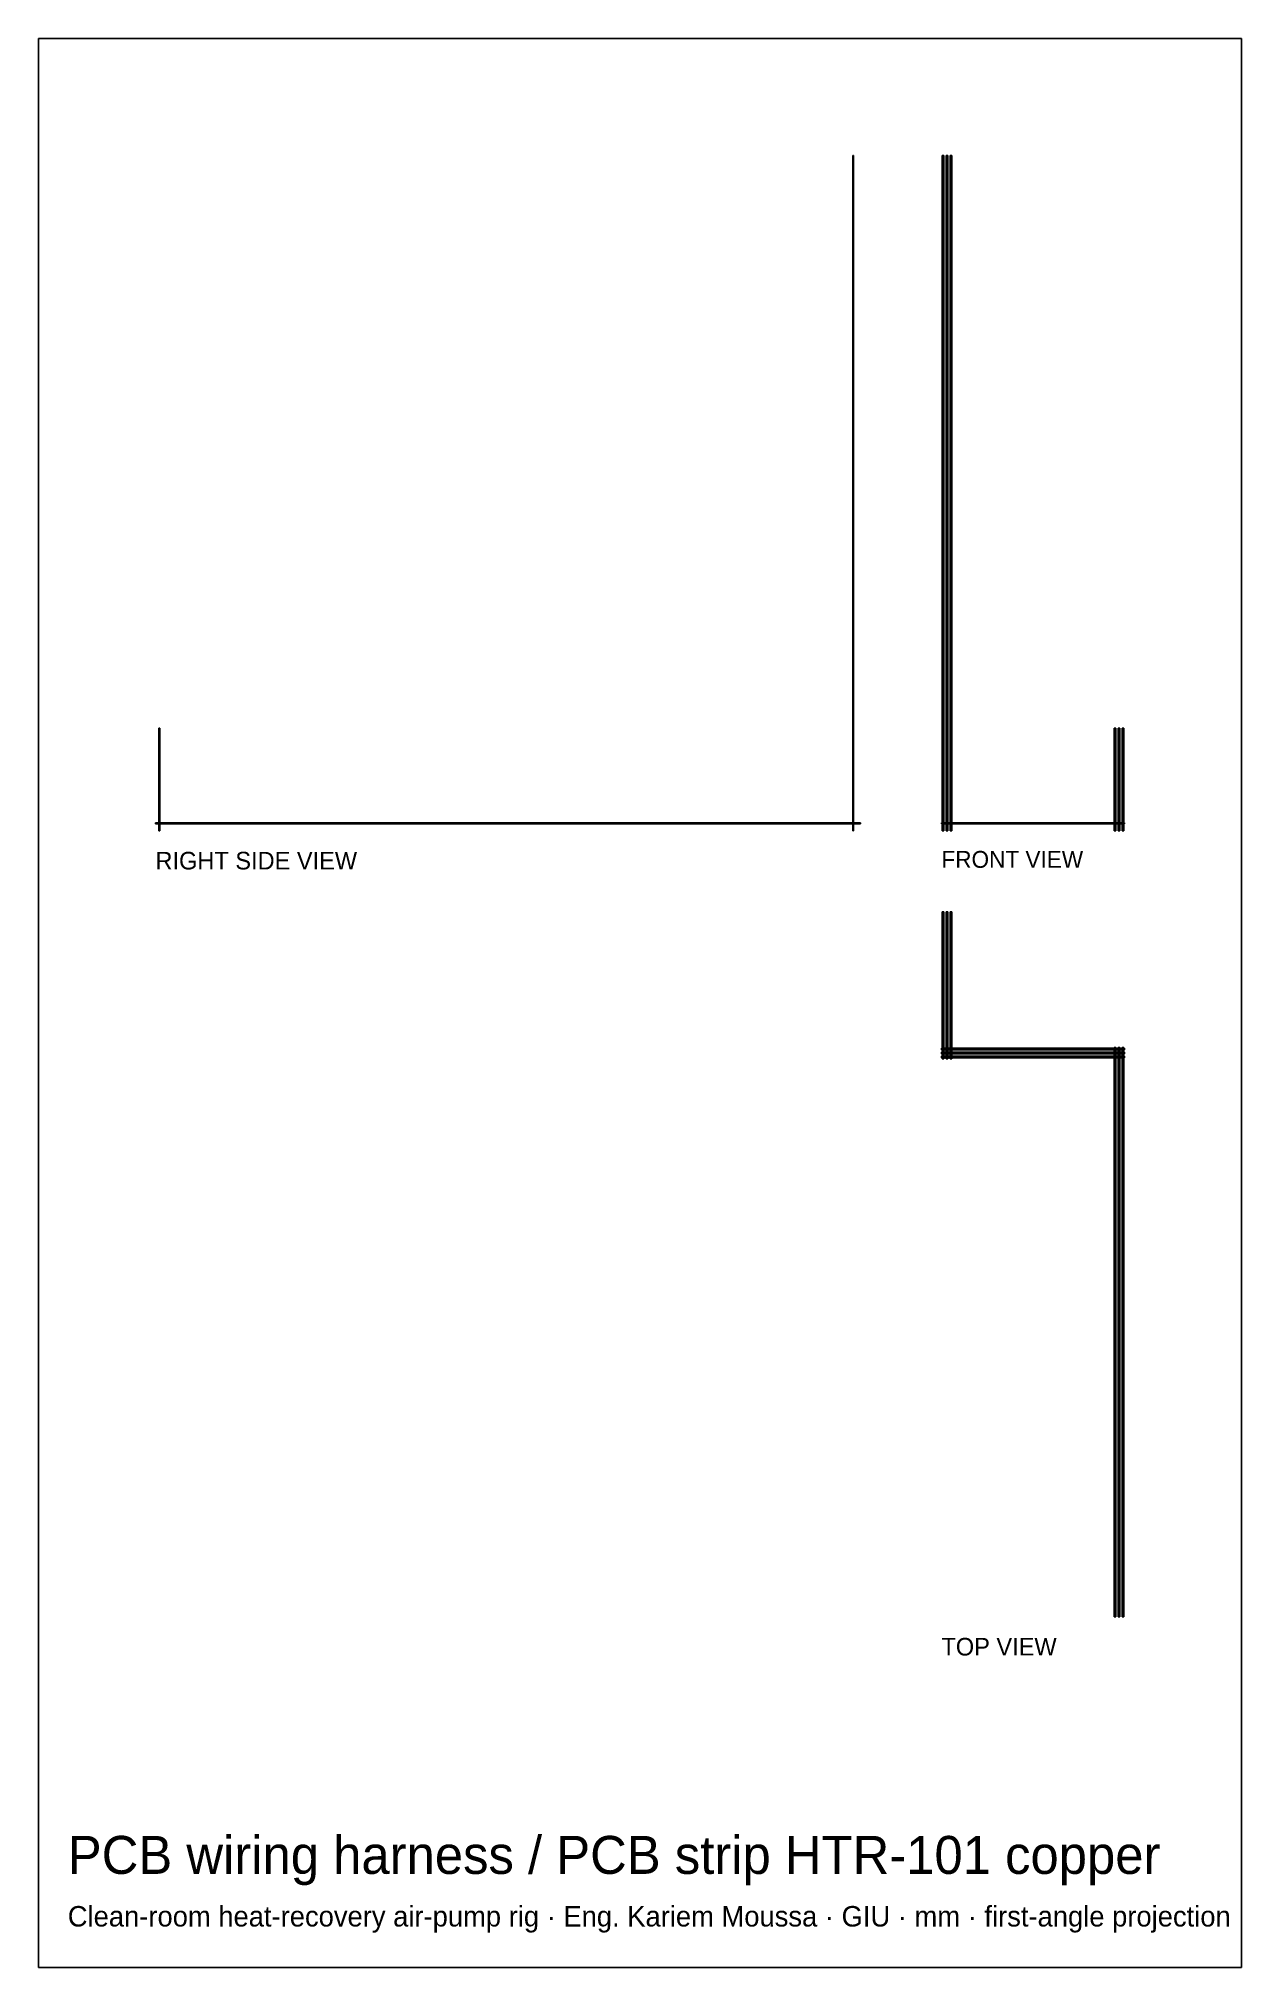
# Model space of a CAD drawing. Header units: millimetres. Extents: x -593 to -110, y -451 to 323.
import ezdxf

# ---------------------------------------------------------------- set-up
doc = ezdxf.new("R2010")
doc.units = ezdxf.units.MM
for name, color, linetype in [('BORDER', 7, 'Continuous'), ('HIDDEN', 8, 'Continuous'), ('TEXT', 5, 'Continuous'), ('VISIBLE', 7, 'Continuous')]:
    doc.layers.add(name, color=color, linetype=linetype)

msp = doc.modelspace()

# ---------------------------------------------------------------- linework, layer by layer
at = {"layer": 'BORDER'}
msp.add_lwpolyline([(-593.3, -451.0904), (-110.4248, -451.0904), (-110.4248, 323.1752), (-593.3, 323.1752)], close=True, dxfattribs=at)
at = {"layer": 'HIDDEN'}
for points in [[(-266.1248, 276.25), (-266.4748, 276.25)], [(-266.4748, 5.21), (-266.4748, 276.25)], [(-266.1248, 276.25), (-266.4748, 276.25)], [(-266.4748, 5.21), (-266.4748, 276.25)], [(-266.1248, 276.25), (-266.4748, 276.25)], [(-266.4748, 5.21), (-266.4748, 276.25)], [(-266.1248, 276.25), (-266.4748, 276.25)], [(-266.4748, 5.21), (-266.4748, 276.25)], [(-266.1248, 276.25), (-266.4748, 276.25)], [(-266.4748, 5.21), (-266.4748, 276.25)], [(-266.1248, 5.21), (-266.1248, 276.25)], [(-266.1248, 5.21), (-266.1248, 276.25)], [(-266.1248, 5.21), (-266.1248, 276.25)], [(-266.1248, 5.21), (-266.1248, 276.25)], [(-266.1248, 5.21), (-266.1248, 276.25)], [(-230.55, 276.25), (-229.85, 276.25)], [(-230.55, 5.21), (-230.55, 276.25)], [(-229.85, 5.21), (-229.85, 276.25)], [(-228.95, 276.25), (-228.25, 276.25)], [(-228.95, 5.21), (-228.95, 276.25)], [(-228.25, 5.21), (-228.25, 276.25)], [(-227.35, 276.25), (-226.65, 276.25)], [(-227.35, 5.21), (-227.35, 276.25)], [(-226.65, 5.21), (-226.65, 276.25)], [(-544.6248, 46.33), (-544.9748, 46.33)], [(-544.9748, 5.21), (-544.9748, 46.33)], [(-544.6248, 46.33), (-544.9748, 46.33)], [(-544.9748, 5.21), (-544.9748, 46.33)], [(-544.6248, 46.33), (-544.9748, 46.33)], [(-544.9748, 5.21), (-544.9748, 46.33)], [(-544.6248, 46.33), (-544.9748, 46.33)], [(-544.9748, 5.21), (-544.9748, 46.33)], [(-544.6248, 46.33), (-544.9748, 46.33)], [(-544.9748, 5.21), (-544.9748, 46.33)], [(-544.6248, 5.21), (-544.6248, 46.33)], [(-544.6248, 5.21), (-544.6248, 46.33)], [(-544.6248, 5.21), (-544.6248, 46.33)], [(-544.6248, 5.21), (-544.6248, 46.33)], [(-544.6248, 5.21), (-544.6248, 46.33)], [(-161.55, 46.33), (-160.85, 46.33)], [(-161.55, 5.21), (-161.55, 46.33)], [(-160.85, 5.21), (-160.85, 46.33)], [(-159.95, 46.33), (-159.25, 46.33)], [(-159.95, 5.21), (-159.95, 46.33)], [(-159.25, 5.21), (-159.25, 46.33)], [(-158.35, 46.33), (-157.65, 46.33)], [(-158.35, 5.21), (-158.35, 46.33)], [(-157.65, 5.21), (-157.65, 46.33)], [(-317.8748, 8.31), (-546.3748, 8.31)], [(-546.3748, 7.96), (-546.3748, 8.31)], [(-317.8748, 8.31), (-546.3748, 8.31)], [(-546.3748, 7.96), (-546.3748, 8.31)], [(-317.8748, 8.31), (-546.3748, 8.31)], [(-546.3748, 7.96), (-546.3748, 8.31)], [(-317.8748, 8.31), (-546.3748, 8.31)], [(-546.3748, 7.96), (-546.3748, 8.31)], [(-317.8748, 8.31), (-546.3748, 8.31)], [(-546.3748, 7.96), (-546.3748, 8.31)], [(-317.8748, 7.96), (-546.3748, 7.96)], [(-317.8748, 7.96), (-546.3748, 7.96)], [(-317.8748, 7.96), (-546.3748, 7.96)], [(-317.8748, 7.96), (-546.3748, 7.96)], [(-317.8748, 7.96), (-546.3748, 7.96)], [(-263.3748, 8.31), (-322.3748, 8.31)], [(-322.3748, 7.96), (-322.3748, 8.31)], [(-263.3748, 8.31), (-322.3748, 8.31)], [(-322.3748, 7.96), (-322.3748, 8.31)], [(-263.3748, 8.31), (-322.3748, 8.31)], [(-322.3748, 7.96), (-322.3748, 8.31)], [(-263.3748, 8.31), (-322.3748, 8.31)], [(-322.3748, 7.96), (-322.3748, 8.31)], [(-317.8748, 8.31), (-322.3748, 8.31)], [(-322.3748, 7.96), (-322.3748, 8.31)], [(-263.3748, 8.31), (-322.3748, 8.31)], [(-322.3748, 7.96), (-322.3748, 8.31)], [(-263.3748, 7.96), (-322.3748, 7.96)], [(-263.3748, 7.96), (-322.3748, 7.96)], [(-263.3748, 7.96), (-322.3748, 7.96)], [(-263.3748, 7.96), (-322.3748, 7.96)], [(-317.8748, 7.96), (-322.3748, 7.96)], [(-263.3748, 7.96), (-322.3748, 7.96)], [(-321.3748, 8.31), (-322.0748, 8.31)], [(-322.0748, 7.96), (-322.0748, 8.31)], [(-321.3748, 7.96), (-322.0748, 7.96)], [(-321.3748, 7.96), (-321.3748, 8.31)], [(-319.7748, 8.31), (-320.4748, 8.31)], [(-320.4748, 7.96), (-320.4748, 8.31)], [(-319.7748, 7.96), (-320.4748, 7.96)], [(-319.7748, 7.96), (-319.7748, 8.31)], [(-318.1748, 8.31), (-318.8748, 8.31)], [(-318.8748, 7.96), (-318.8748, 8.31)], [(-318.1748, 7.96), (-318.8748, 7.96)], [(-318.1748, 7.96), (-318.1748, 8.31)], [(-317.8748, 7.96), (-317.8748, 8.31)], [(-317.8748, 7.96), (-317.8748, 8.31)], [(-317.8748, 7.96), (-317.8748, 8.31)], [(-317.8748, 7.96), (-317.8748, 8.31)], [(-317.8748, 7.96), (-317.8748, 8.31)], [(-263.3748, 7.96), (-263.3748, 8.31)], [(-263.3748, 7.96), (-263.3748, 8.31)], [(-263.3748, 7.96), (-263.3748, 8.31)], [(-263.3748, 7.96), (-263.3748, 8.31)], [(-263.3748, 7.96), (-263.3748, 8.31)], [(-230.85, 8.31), (-157.35, 8.31)], [(-230.85, 8.31), (-157.35, 8.31)], [(-230.85, 7.96), (-230.85, 8.31)], [(-230.85, 7.96), (-230.85, 8.31)], [(-230.85, 8.31), (-157.35, 8.31)], [(-230.85, 8.31), (-157.35, 8.31)], [(-230.85, 7.96), (-230.85, 8.31)], [(-230.85, 7.96), (-230.85, 8.31)], [(-230.85, 8.31), (-157.35, 8.31)], [(-230.85, 7.96), (-230.85, 8.31)], [(-230.85, 7.96), (-157.35, 7.96)], [(-230.85, 7.96), (-157.35, 7.96)], [(-230.85, 7.96), (-157.35, 7.96)], [(-230.85, 7.96), (-157.35, 7.96)], [(-230.85, 7.96), (-157.35, 7.96)], [(-230.55, 7.96), (-230.55, 8.31)], [(-230.55, 8.31), (-229.85, 8.31)], [(-230.55, 7.96), (-230.55, 8.31)], [(-230.55, 7.96), (-229.85, 7.96)], [(-229.85, 7.96), (-229.85, 8.31)], [(-229.85, 7.96), (-229.85, 8.31)], [(-228.95, 7.96), (-228.95, 8.31)], [(-228.95, 8.31), (-228.25, 8.31)], [(-228.95, 7.96), (-228.95, 8.31)], [(-228.95, 7.96), (-228.25, 7.96)], [(-228.25, 7.96), (-228.25, 8.31)], [(-228.25, 7.96), (-228.25, 8.31)], [(-227.35, 7.96), (-227.35, 8.31)], [(-227.35, 8.31), (-226.65, 8.31)], [(-227.35, 7.96), (-227.35, 8.31)], [(-227.35, 7.96), (-226.65, 7.96)], [(-226.65, 7.96), (-226.65, 8.31)], [(-226.65, 7.96), (-226.65, 8.31)], [(-161.55, 8.31), (-160.85, 8.31)], [(-161.55, 8.31), (-160.85, 8.31)], [(-161.55, 7.96), (-161.55, 8.31)], [(-161.55, 7.96), (-160.85, 7.96)], [(-161.55, 7.96), (-160.85, 7.96)], [(-160.85, 7.96), (-160.85, 8.31)], [(-159.95, 8.31), (-159.25, 8.31)], [(-159.95, 8.31), (-159.25, 8.31)], [(-159.95, 7.96), (-159.95, 8.31)], [(-159.95, 7.96), (-159.25, 7.96)], [(-159.95, 7.96), (-159.25, 7.96)], [(-159.25, 7.96), (-159.25, 8.31)], [(-158.35, 8.31), (-157.65, 8.31)], [(-158.35, 8.31), (-157.65, 8.31)], [(-158.35, 7.96), (-158.35, 8.31)], [(-158.35, 7.96), (-157.65, 7.96)], [(-158.35, 7.96), (-157.65, 7.96)], [(-157.65, 7.96), (-157.65, 8.31)], [(-157.35, 7.96), (-157.35, 8.31)], [(-157.35, 7.96), (-157.35, 8.31)], [(-157.35, 7.96), (-157.35, 8.31)], [(-157.35, 7.96), (-157.35, 8.31)], [(-157.35, 7.96), (-157.35, 8.31)], [(-544.6248, 5.21), (-544.9748, 5.21)], [(-544.6248, 5.21), (-544.9748, 5.21)], [(-544.6248, 5.21), (-544.9748, 5.21)], [(-544.6248, 5.21), (-544.9748, 5.21)], [(-544.6248, 5.21), (-544.9748, 5.21)], [(-266.1248, 5.21), (-266.4748, 5.21)], [(-266.1248, 5.21), (-266.4748, 5.21)], [(-266.1248, 5.21), (-266.4748, 5.21)], [(-266.1248, 5.21), (-266.4748, 5.21)], [(-266.1248, 5.21), (-266.4748, 5.21)], [(-230.55, 5.21), (-229.85, 5.21)], [(-228.95, 5.21), (-228.25, 5.21)], [(-227.35, 5.21), (-226.65, 5.21)], [(-161.55, 5.21), (-160.85, 5.21)], [(-159.95, 5.21), (-159.25, 5.21)], [(-158.35, 5.21), (-157.65, 5.21)], [(-230.55, -27.3148), (-229.85, -27.3148)], [(-230.55, -27.3148), (-230.55, -86.3148)], [(-230.55, -30.0648), (-229.85, -30.0648)], [(-230.55, -30.0648), (-230.55, -30.4148)], [(-230.55, -30.4148), (-229.85, -30.4148)], [(-229.85, -27.3148), (-229.85, -86.3148)], [(-229.85, -30.0648), (-229.85, -30.4148)], [(-228.95, -27.3148), (-228.25, -27.3148)], [(-228.95, -27.3148), (-228.95, -86.3148)], [(-228.95, -30.0648), (-228.25, -30.0648)], [(-228.95, -30.0648), (-228.95, -30.4148)], [(-228.95, -30.4148), (-228.25, -30.4148)], [(-228.25, -27.3148), (-228.25, -86.3148)], [(-228.25, -30.0648), (-228.25, -30.4148)], [(-227.35, -27.3148), (-226.65, -27.3148)], [(-227.35, -27.3148), (-227.35, -86.3148)], [(-227.35, -30.0648), (-226.65, -30.0648)], [(-227.35, -30.0648), (-227.35, -30.4148)], [(-227.35, -30.4148), (-226.65, -30.4148)], [(-226.65, -27.3148), (-226.65, -86.3148)], [(-226.65, -30.0648), (-226.65, -30.4148)], [(-230.85, -82.1148), (-157.35, -82.1148)], [(-230.85, -82.1148), (-230.85, -82.8148)], [(-230.85, -82.8148), (-157.35, -82.8148)], [(-230.85, -83.7148), (-157.35, -83.7148)], [(-230.85, -83.7148), (-230.85, -84.4148)], [(-230.85, -84.4148), (-157.35, -84.4148)], [(-161.55, -81.8148), (-160.85, -81.8148)], [(-161.55, -81.8148), (-161.55, -310.3148)], [(-160.85, -81.8148), (-160.85, -310.3148)], [(-159.95, -81.8148), (-159.25, -81.8148)], [(-159.95, -81.8148), (-159.95, -310.3148)], [(-159.25, -81.8148), (-159.25, -310.3148)], [(-158.35, -81.8148), (-157.65, -81.8148)], [(-158.35, -81.8148), (-158.35, -310.3148)], [(-157.65, -81.8148), (-157.65, -310.3148)], [(-157.35, -82.1148), (-157.35, -82.8148)], [(-157.35, -83.7148), (-157.35, -84.4148)], [(-230.85, -85.3148), (-157.35, -85.3148)], [(-230.85, -85.3148), (-230.85, -86.0148)], [(-230.85, -86.0148), (-157.35, -86.0148)], [(-230.55, -86.3148), (-229.85, -86.3148)], [(-228.95, -86.3148), (-228.25, -86.3148)], [(-227.35, -86.3148), (-226.65, -86.3148)], [(-157.35, -85.3148), (-157.35, -86.0148)], [(-161.55, -308.5648), (-160.85, -308.5648)], [(-161.55, -308.5648), (-161.55, -308.9148)], [(-161.55, -308.9148), (-160.85, -308.9148)], [(-160.85, -308.5648), (-160.85, -308.9148)], [(-159.95, -308.5648), (-159.25, -308.5648)], [(-159.95, -308.5648), (-159.95, -308.9148)], [(-159.95, -308.9148), (-159.25, -308.9148)], [(-159.25, -308.5648), (-159.25, -308.9148)], [(-158.35, -308.5648), (-157.65, -308.5648)], [(-158.35, -308.5648), (-158.35, -308.9148)], [(-158.35, -308.9148), (-157.65, -308.9148)], [(-157.65, -308.5648), (-157.65, -308.9148)], [(-161.55, -310.3148), (-160.85, -310.3148)], [(-159.95, -310.3148), (-159.25, -310.3148)], [(-158.35, -310.3148), (-157.65, -310.3148)]]:
    msp.add_lwpolyline(points, dxfattribs=at)
at = {"layer": 'VISIBLE'}
for points in [[(-266.1248, 276.25), (-266.4748, 276.25)], [(-266.4748, 5.21), (-266.4748, 276.25)], [(-266.1248, 5.21), (-266.1248, 276.25)], [(-230.55, 276.25), (-229.85, 276.25)], [(-230.55, 8.31), (-230.55, 276.25)], [(-229.85, 8.31), (-229.85, 276.25)], [(-228.95, 276.25), (-228.25, 276.25)], [(-228.95, 8.31), (-228.95, 276.25)], [(-228.25, 8.31), (-228.25, 276.25)], [(-227.35, 276.25), (-226.65, 276.25)], [(-227.35, 8.31), (-227.35, 276.25)], [(-226.65, 8.31), (-226.65, 276.25)], [(-544.6248, 46.33), (-544.9748, 46.33)], [(-544.9748, 5.21), (-544.9748, 46.33)], [(-544.6248, 5.21), (-544.6248, 46.33)], [(-161.55, 46.33), (-160.85, 46.33)], [(-161.55, 5.21), (-161.55, 46.33)], [(-160.85, 5.21), (-160.85, 46.33)], [(-159.95, 46.33), (-159.25, 46.33)], [(-159.95, 5.21), (-159.95, 46.33)], [(-159.25, 5.21), (-159.25, 46.33)], [(-158.35, 46.33), (-157.65, 46.33)], [(-158.35, 5.21), (-158.35, 46.33)], [(-157.65, 5.21), (-157.65, 46.33)], [(-317.8748, 8.31), (-546.3748, 8.31)], [(-546.3748, 7.96), (-546.3748, 8.31)], [(-317.8748, 7.96), (-546.3748, 7.96)], [(-321.3748, 8.31), (-322.0748, 8.31)], [(-322.0748, 7.96), (-322.0748, 8.31)], [(-321.3748, 7.96), (-322.0748, 7.96)], [(-321.3748, 7.96), (-321.3748, 8.31)], [(-319.7748, 8.31), (-320.4748, 8.31)], [(-320.4748, 7.96), (-320.4748, 8.31)], [(-319.7748, 7.96), (-320.4748, 7.96)], [(-319.7748, 7.96), (-319.7748, 8.31)], [(-318.1748, 8.31), (-318.8748, 8.31)], [(-318.8748, 7.96), (-318.8748, 8.31)], [(-318.1748, 7.96), (-318.8748, 7.96)], [(-318.1748, 7.96), (-318.1748, 8.31)], [(-263.3748, 8.31), (-317.8748, 8.31)], [(-317.8748, 7.96), (-317.8748, 8.31)], [(-263.3748, 7.96), (-317.8748, 7.96)], [(-263.3748, 7.96), (-263.3748, 8.31)], [(-230.85, 8.31), (-161.55, 8.31)], [(-230.85, 7.96), (-230.85, 8.31)], [(-230.85, 7.96), (-161.55, 7.96)], [(-230.55, 8.31), (-229.85, 8.31)], [(-230.55, 7.96), (-230.55, 8.31)], [(-230.55, 5.21), (-230.55, 7.96)], [(-230.55, 7.96), (-229.85, 7.96)], [(-229.85, 7.96), (-229.85, 8.31)], [(-229.85, 5.21), (-229.85, 7.96)], [(-228.95, 8.31), (-228.25, 8.31)], [(-228.95, 7.96), (-228.95, 8.31)], [(-228.95, 5.21), (-228.95, 7.96)], [(-228.95, 7.96), (-228.25, 7.96)], [(-228.25, 7.96), (-228.25, 8.31)], [(-228.25, 5.21), (-228.25, 7.96)], [(-227.35, 8.31), (-226.65, 8.31)], [(-227.35, 7.96), (-227.35, 8.31)], [(-227.35, 5.21), (-227.35, 7.96)], [(-227.35, 7.96), (-226.65, 7.96)], [(-226.65, 7.96), (-226.65, 8.31)], [(-226.65, 5.21), (-226.65, 7.96)], [(-161.55, 8.31), (-160.85, 8.31)], [(-161.55, 7.96), (-161.55, 8.31)], [(-161.55, 7.96), (-160.85, 7.96)], [(-160.85, 8.31), (-159.95, 8.31)], [(-160.85, 7.96), (-160.85, 8.31)], [(-160.85, 7.96), (-159.95, 7.96)], [(-159.95, 8.31), (-159.25, 8.31)], [(-159.95, 7.96), (-159.95, 8.31)], [(-159.95, 7.96), (-159.25, 7.96)], [(-159.25, 8.31), (-158.35, 8.31)], [(-159.25, 7.96), (-159.25, 8.31)], [(-159.25, 7.96), (-158.35, 7.96)], [(-158.35, 8.31), (-157.65, 8.31)], [(-158.35, 7.96), (-158.35, 8.31)], [(-158.35, 7.96), (-157.65, 7.96)], [(-157.65, 8.31), (-157.35, 8.31)], [(-157.65, 7.96), (-157.65, 8.31)], [(-157.65, 7.96), (-157.35, 7.96)], [(-157.35, 7.96), (-157.35, 8.31)], [(-544.6248, 5.21), (-544.9748, 5.21)], [(-266.1248, 5.21), (-266.4748, 5.21)], [(-230.55, 5.21), (-229.85, 5.21)], [(-228.95, 5.21), (-228.25, 5.21)], [(-227.35, 5.21), (-226.65, 5.21)], [(-161.55, 5.21), (-160.85, 5.21)], [(-159.95, 5.21), (-159.25, 5.21)], [(-158.35, 5.21), (-157.65, 5.21)], [(-230.55, -27.3148), (-229.85, -27.3148)], [(-230.55, -27.3148), (-230.55, -86.3148)], [(-230.55, -30.0648), (-229.85, -30.0648)], [(-230.55, -30.0648), (-230.55, -30.4148)], [(-230.55, -30.4148), (-229.85, -30.4148)], [(-229.85, -27.3148), (-229.85, -86.3148)], [(-229.85, -30.0648), (-229.85, -30.4148)], [(-228.95, -27.3148), (-228.25, -27.3148)], [(-228.95, -27.3148), (-228.95, -86.3148)], [(-228.95, -30.0648), (-228.25, -30.0648)], [(-228.95, -30.0648), (-228.95, -30.4148)], [(-228.95, -30.4148), (-228.25, -30.4148)], [(-228.25, -27.3148), (-228.25, -86.3148)], [(-228.25, -30.0648), (-228.25, -30.4148)], [(-227.35, -27.3148), (-226.65, -27.3148)], [(-227.35, -27.3148), (-227.35, -86.3148)], [(-227.35, -30.0648), (-226.65, -30.0648)], [(-227.35, -30.0648), (-227.35, -30.4148)], [(-227.35, -30.4148), (-226.65, -30.4148)], [(-226.65, -27.3148), (-226.65, -86.3148)], [(-226.65, -30.0648), (-226.65, -30.4148)], [(-230.85, -82.1148), (-157.35, -82.1148)], [(-230.85, -82.1148), (-230.85, -82.8148)], [(-230.85, -82.8148), (-157.35, -82.8148)], [(-230.85, -83.7148), (-157.35, -83.7148)], [(-230.85, -83.7148), (-230.85, -84.4148)], [(-230.85, -84.4148), (-157.35, -84.4148)], [(-161.55, -81.8148), (-160.85, -81.8148)], [(-161.55, -81.8148), (-161.55, -310.3148)], [(-160.85, -81.8148), (-160.85, -310.3148)], [(-159.95, -81.8148), (-159.25, -81.8148)], [(-159.95, -81.8148), (-159.95, -310.3148)], [(-159.25, -81.8148), (-159.25, -310.3148)], [(-158.35, -81.8148), (-157.65, -81.8148)], [(-158.35, -81.8148), (-158.35, -310.3148)], [(-157.65, -81.8148), (-157.65, -310.3148)], [(-157.35, -82.1148), (-157.35, -82.8148)], [(-157.35, -83.7148), (-157.35, -84.4148)], [(-230.85, -85.3148), (-157.35, -85.3148)], [(-230.85, -85.3148), (-230.85, -86.0148)], [(-230.85, -86.0148), (-157.35, -86.0148)], [(-230.55, -86.3148), (-229.85, -86.3148)], [(-228.95, -86.3148), (-228.25, -86.3148)], [(-227.35, -86.3148), (-226.65, -86.3148)], [(-157.35, -85.3148), (-157.35, -86.0148)], [(-161.55, -308.5648), (-160.85, -308.5648)], [(-161.55, -308.5648), (-161.55, -308.9148)], [(-161.55, -308.9148), (-160.85, -308.9148)], [(-160.85, -308.5648), (-160.85, -308.9148)], [(-159.95, -308.5648), (-159.25, -308.5648)], [(-159.95, -308.5648), (-159.95, -308.9148)], [(-159.95, -308.9148), (-159.25, -308.9148)], [(-159.25, -308.5648), (-159.25, -308.9148)], [(-158.35, -308.5648), (-157.65, -308.5648)], [(-158.35, -308.5648), (-158.35, -308.9148)], [(-158.35, -308.9148), (-157.65, -308.9148)], [(-157.65, -308.5648), (-157.65, -308.9148)], [(-161.55, -310.3148), (-160.85, -310.3148)], [(-159.95, -310.3148), (-159.25, -310.3148)], [(-158.35, -310.3148), (-157.65, -310.3148)]]:
    msp.add_lwpolyline(points, dxfattribs=at)

# ---------------------------------------------------------------- texts
at = {"layer": 'TEXT'}
for s, height, p in [('RIGHT SIDE VIEW', 7.075, (-546.3748, -10.355)), ('FRONT VIEW', 6.776, (-230.85, -9.6972)), ('TOP VIEW', 7.075, (-230.85, -325.8798)), ('PCB wiring harness / PCB strip HTR-101 copper', 15.250685, (-581.5687, -413.5502)), ('Clean-room heat-recovery air-pump rig · Eng. Kariem Moussa · GIU · mm · first-angle projection', 8.211907, (-581.5687, -434.6665))]:
    msp.add_text(s, height=height, dxfattribs=at).set_placement(p)

doc.saveas('drawing.dxf')
